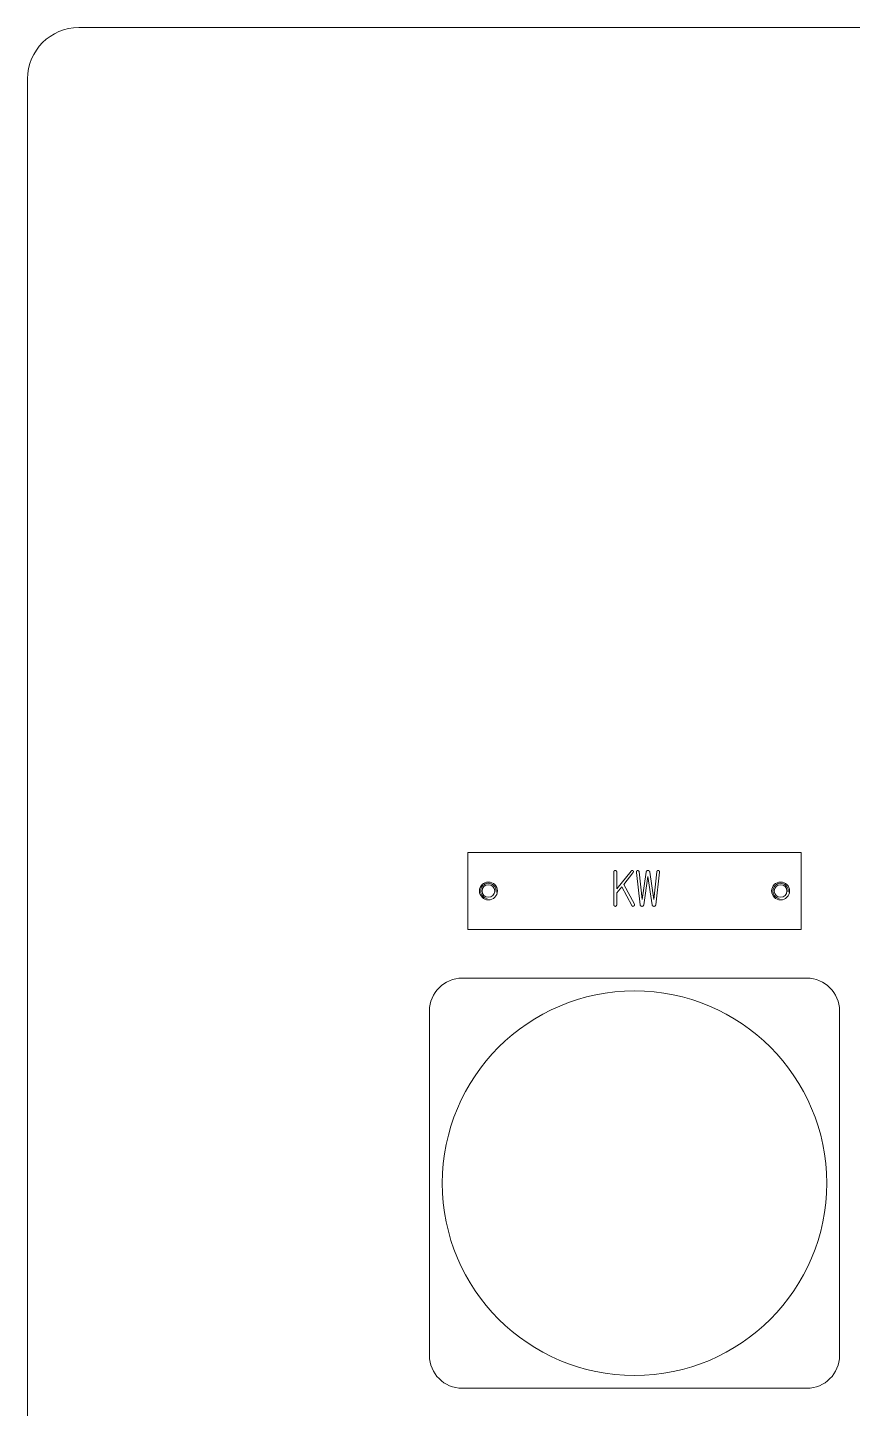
# Model space of a CAD drawing. Header units: millimetres. Extents: x 0 to 10092, y 0 to 7128.
# Drawn here: x 3076.6 to 3237.5, y 3611.9 to 3881.2 of the extents above; entities that cross this region are included whole.
import ezdxf

# ---------------------------------------------------------------- set-up
doc = ezdxf.new("R2010")
doc.units = ezdxf.units.MM
doc.header["$LTSCALE"] = 12
doc.layers.add('가시적인 것(ISO)', color=3, linetype='Continuous', lineweight=5, true_color=0x00ff00)
doc.layers.add('가시적인 좁은 것(ISO)', color=3, linetype='Continuous', lineweight=5, true_color=0x00ff00)

msp = doc.modelspace()

# ---------------------------------------------------------------- linework, layer by layer
at = {"layer": '가시적인 것(ISO)'}
for p, q in [((3086.617, 3881.209), (3563.417, 3881.209)), ((3076.617, 2774.409), (3076.617, 3871.209)), ((3227.517, 3720.309), (3162.517, 3720.309)), ((3162.517, 3720.309), (3162.517, 3705.309)), ((3227.517, 3705.309), (3227.517, 3720.309)), ((3191.546, 3713.212), (3194.33, 3716.667)), ((3190.984, 3710.147), (3190.984, 3716.531)), ((3191.546, 3716.531), (3191.546, 3713.212)), ((3194.711, 3716.376), (3192.897, 3714.1)), ((3192.897, 3714.1), (3194.983, 3710.247)), ((3196.098, 3710.12), (3195.382, 3716.44)), ((3195.917, 3716.549), (3196.479, 3711.163)), ((3196.479, 3711.163), (3197.277, 3716.494)), ((3197.639, 3715.633), (3196.823, 3710.12)), ((3198.446, 3710.138), (3197.639, 3715.633)), ((3198.002, 3716.494), (3198.791, 3711.163)), ((3198.791, 3711.163), (3199.344, 3716.512)), ((3199.888, 3716.476), (3199.172, 3710.138)), ((3192.516, 3713.629), (3191.546, 3712.423)), ((3191.546, 3712.423), (3191.546, 3710.165)), ((3194.511, 3709.948), (3192.516, 3713.629)), ((3162.517, 3705.309), (3227.517, 3705.309)), ((3228.617, 3695.809), (3161.417, 3695.809)), ((3155.017, 3689.409), (3155.017, 3622.209)), ((3235.017, 3622.209), (3235.017, 3689.409)), ((3161.417, 3615.809), (3228.617, 3615.809))]:
    msp.add_line(p, q, dxfattribs=at)
for centre, radius in [((3166.517, 3712.809), 1.75), ((3166.517, 3712.809), 1.23), ((3223.517, 3712.809), 1.75), ((3223.517, 3712.809), 1.23), ((3195.017, 3655.809), 37.5)]:
    msp.add_circle(centre, radius, dxfattribs=at)
for centre, radius, start, end in [((3086.617, 3871.209), 10, 90, 180), ((3161.417, 3689.409), 6.4, 90, 180), ((3228.617, 3689.409), 6.4, 0, 90), ((3161.417, 3622.209), 6.4, 180, 270), ((3228.617, 3622.209), 6.4, 270, 0)]:
    msp.add_arc(centre, radius, start, end, dxfattribs=at)
for points in [[(3190.984, 3716.531), (3190.984, 3716.667), (3191.065, 3716.739)], [(3191.065, 3716.739), (3191.147, 3716.803), (3191.265, 3716.793)], [(3191.265, 3716.793), (3191.374, 3716.793), (3191.455, 3716.73)], [(3191.455, 3716.73), (3191.546, 3716.657), (3191.546, 3716.531)], [(3194.33, 3716.667), (3194.402, 3716.775), (3194.52, 3716.793)], [(3194.52, 3716.793), (3194.62, 3716.812), (3194.701, 3716.748)], [(3194.701, 3716.748), (3194.783, 3716.694), (3194.792, 3716.594)], [(3195.382, 3716.44), (3195.354, 3716.594), (3195.427, 3716.685)], [(3195.427, 3716.685), (3195.499, 3716.775), (3195.608, 3716.784)], [(3195.608, 3716.784), (3195.717, 3716.793), (3195.799, 3716.739)], [(3195.799, 3716.739), (3195.898, 3716.676), (3195.917, 3716.549)], [(3197.277, 3716.494), (3197.358, 3716.793), (3197.639, 3716.793)], [(3197.639, 3716.793), (3197.92, 3716.793), (3198.002, 3716.494)], [(3199.344, 3716.512), (3199.362, 3716.657), (3199.462, 3716.739)], [(3199.462, 3716.739), (3199.543, 3716.803), (3199.661, 3716.793)], [(3199.661, 3716.793), (3199.77, 3716.784), (3199.834, 3716.703)], [(3199.834, 3716.703), (3199.906, 3716.612), (3199.888, 3716.476)], [(3194.792, 3716.594), (3194.801, 3716.485), (3194.711, 3716.376)], [(3191.065, 3709.893), (3190.984, 3709.993), (3190.984, 3710.147)], [(3191.265, 3709.812), (3191.147, 3709.812), (3191.065, 3709.893)], [(3191.455, 3709.902), (3191.374, 3709.812), (3191.265, 3709.812)], [(3191.546, 3710.165), (3191.546, 3710.002), (3191.455, 3709.902)], [(3194.674, 3709.821), (3194.565, 3709.839), (3194.511, 3709.948)], [(3194.874, 3709.857), (3194.774, 3709.793), (3194.674, 3709.821)], [(3195.01, 3710.011), (3194.974, 3709.911), (3194.874, 3709.857)], [(3194.983, 3710.247), (3195.046, 3710.129), (3195.01, 3710.011)], [(3196.216, 3709.884), (3196.107, 3709.975), (3196.098, 3710.12)], [(3196.451, 3709.812), (3196.315, 3709.812), (3196.216, 3709.884)], [(3196.687, 3709.884), (3196.588, 3709.812), (3196.451, 3709.812)], [(3196.823, 3710.12), (3196.796, 3709.975), (3196.687, 3709.884)], [(3198.573, 3709.893), (3198.464, 3709.984), (3198.446, 3710.138)], [(3198.809, 3709.812), (3198.673, 3709.812), (3198.573, 3709.893)], [(3199.045, 3709.893), (3198.945, 3709.812), (3198.809, 3709.812)], [(3199.172, 3710.138), (3199.154, 3709.984), (3199.045, 3709.893)]]:
    msp.add_open_spline(points, degree=2, dxfattribs=at)
at = {"layer": '가시적인 좁은 것(ISO)'}
for centre in [(3166.517, 3712.809), (3223.517, 3712.809)]:
    msp.add_arc(centre, 1.5, 350, 260, dxfattribs=at)

doc.saveas('drawing.dxf')
